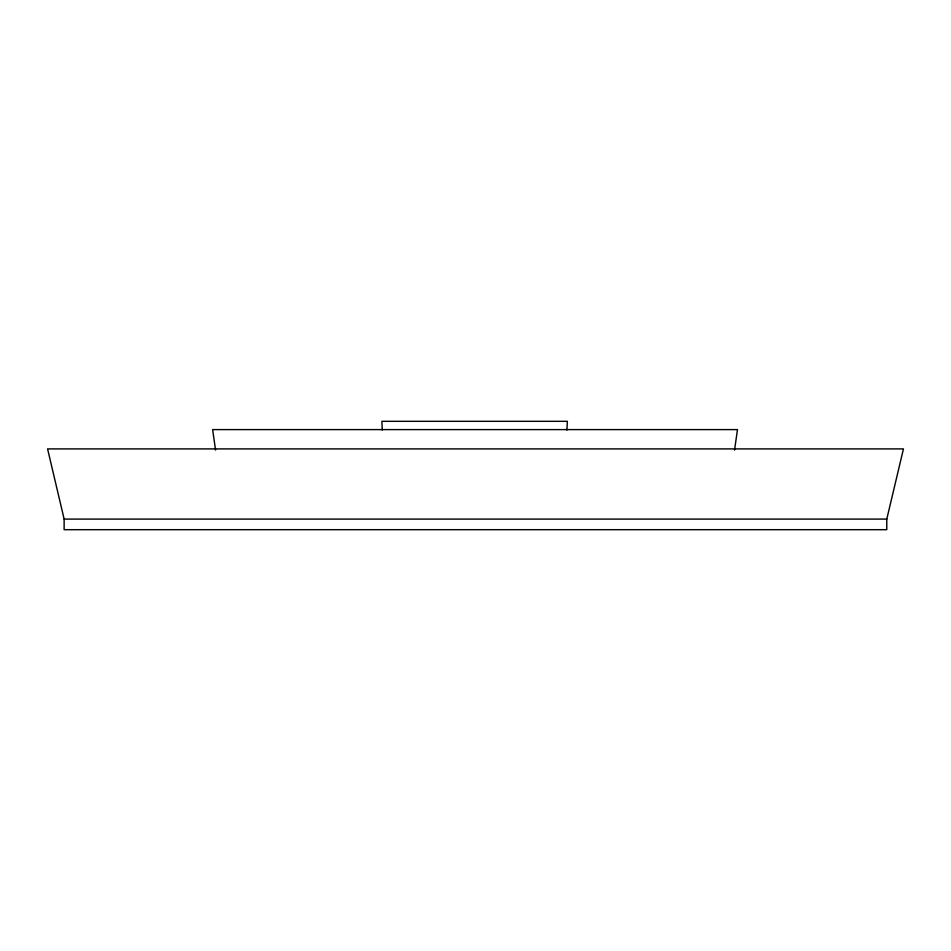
<?xml version="1.0" encoding="UTF-8"?>
<svg xmlns="http://www.w3.org/2000/svg" width="951" height="951" viewBox="0 0 951 951"><rect width="100%" height="100%" fill="white"/><g stroke="black" fill="none" stroke-linecap="round" stroke-linejoin="round"><path stroke-width="1.43" d="M566.915 430.09L567.367 421.317L381.886 421.317L382.266 430.09M734.541 450.073L737.489 429.602L212.632 429.602L215.556 450.073M886.784 519.091L903.45 448.908L47.586 448.908L64.133 519.091L64.133 529.683L886.76 529.683L886.784 519.091L64.157 519.091"/></g></svg>
